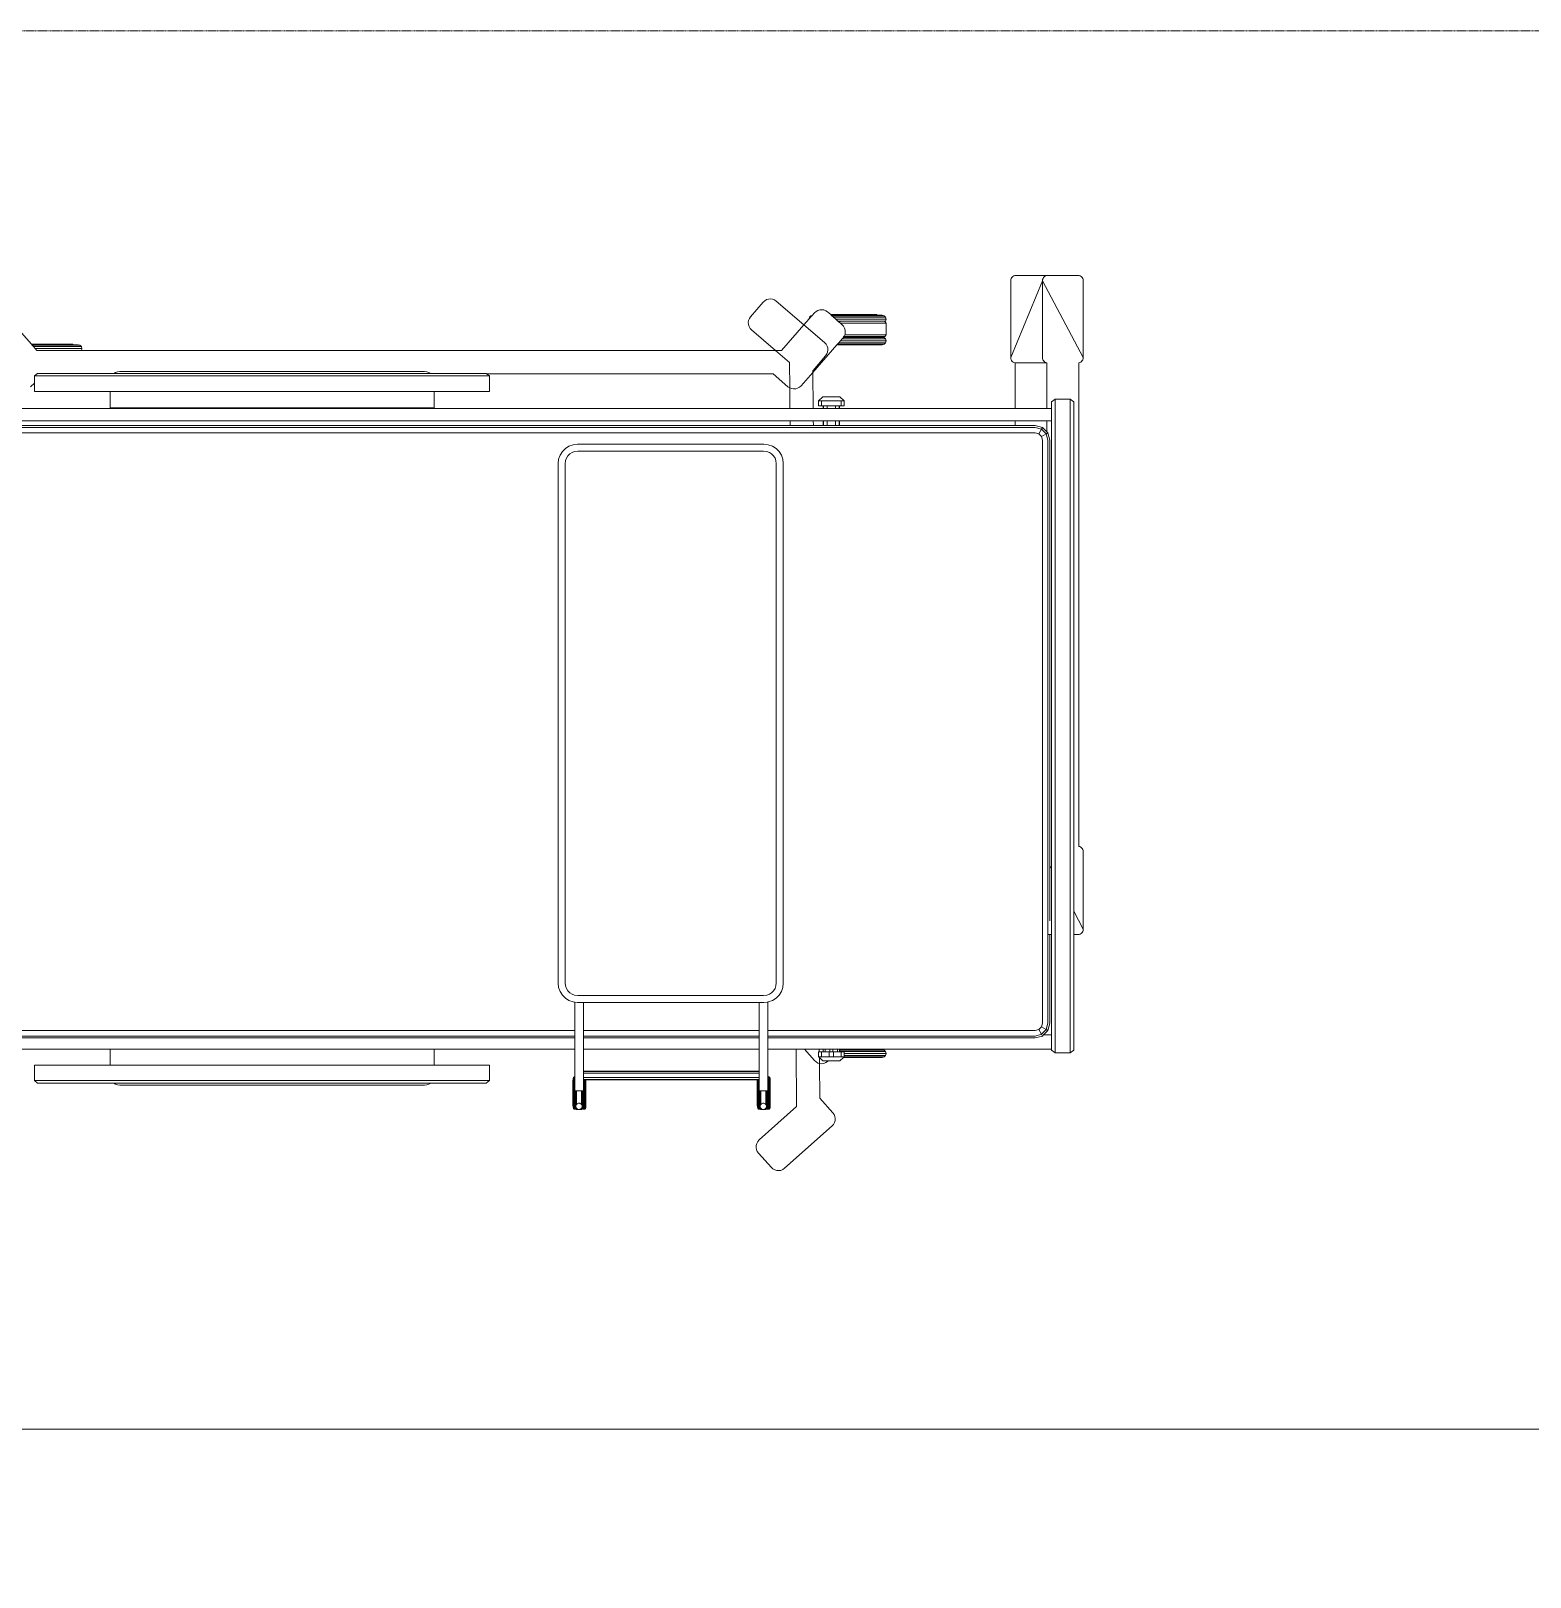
# Model space of a CAD drawing. Header units: millimetres. Extents: x -280308 to 6402717, y -14 to 2073074.
# Drawn here: x 13993 to 16458, y 481305 to 483848 of the extents above; entities that cross this region are included whole.
import ezdxf

# ---------------------------------------------------------------- set-up
doc = ezdxf.new("R2010")
doc.units = ezdxf.units.MM
doc.linetypes.add('DASHED2', pattern=[0.375, 0.25, -0.125])
doc.layers.get('0').update_dxf_attribs({"lineweight": 0})
doc.layers.add('A-FURN-EQPM', color=177, linetype='Continuous', lineweight=0)

# ---------------------------------------------------------------- blocks, each defined once
blk = doc.blocks.new('A$C286adef0')
at = {"color": 0, "linetype": 'DASHED2', "lineweight": -2, "ltscale": 6}
for points in [[(59397.8, -18897), (63397.8, -18897), (63397.8, -16597), (59397.8, -16597)], [(59397.8, -21197), (63397.8, -21197), (63397.8, -18897), (59397.8, -18897)]]:
    blk.add_lwpolyline(points, close=True, dxfattribs=at)
blk = doc.blocks.new('A$C872eac23')
at = {"color": 0, "linetype": 'ByBlock', "lineweight": -2}
for p, q in [((-0.4909, -2.1111), (-0.4909, -0.0817)), ((-0.4821, -2.1111), (-0.4821, -0.0817)), ((0.5013, -0.0817), (0.5013, -1.3546)), ((0.5101, -0.0817), (0.5101, -1.3546)), ((0.5133, -0.0817), (0.5133, -1.3546)), ((-0.6281, -0.4607), (-0.6796, -0.4157)), ((-0.5224, -0.4326), (-0.5224, -1.7081)), ((-0.5019, -0.4326), (-0.5019, -1.7083)), ((-0.4941, -0.4326), (-0.4941, -1.7084)), ((0.5317, -0.4326), (0.5317, -0.5902)), ((-0.6272, -0.4615), (-0.6281, -0.4607)), ((-0.6281, -0.4607), (-0.6281, -0.5289)), ((-0.6264, -0.4622), (-0.6272, -0.4615)), ((-0.6272, -0.5292), (-0.6272, -0.4615)), ((-0.624, -0.4643), (-0.6264, -0.4622)), ((-0.6264, -0.4622), (-0.6264, -0.5406)), ((-0.6208, -0.4671), (-0.624, -0.4643)), ((-0.624, -0.4643), (-0.624, -0.543)), ((-0.6176, -0.4699), (-0.6208, -0.4671)), ((-0.6208, -0.4671), (-0.6208, -0.5438)), ((-0.6176, -0.4699), (-0.6176, -0.543)), ((-0.5757, -0.4657), (-0.5798, -0.471)), ((-0.5798, -0.5962), (-0.5798, -0.471)), ((-0.5637, -0.4657), (-0.5757, -0.4657)), ((-0.5757, -1.2141), (-0.5757, -0.4657)), ((-0.5581, -0.4593), (-0.5637, -0.4657)), ((-0.5502, -0.4657), (-0.5637, -0.4657)), ((-0.5502, -0.5902), (-0.5502, -0.4657)), ((0.5834, -0.4657), (0.5579, -0.4657)), ((0.5579, -0.5902), (0.5579, -0.4657)), ((0.5875, -0.471), (0.5834, -0.4657)), ((0.5834, -1.2141), (0.5834, -0.4657)), ((0.5875, -0.471), (0.5875, -0.5962)), ((-0.6281, -0.5289), (-0.6272, -0.5292)), ((-0.6272, -0.5374), (-0.6272, -0.5292)), ((-0.6272, -0.5374), (-0.6264, -0.5406)), ((-0.6264, -0.5406), (-0.624, -0.543)), ((-0.624, -0.543), (-0.6208, -0.5438)), ((-0.6208, -0.5438), (-0.6176, -0.543)), ((-0.6176, -0.543), (-0.6176, -1.6843)), ((-0.5828, -0.6024), (-0.5832, -0.6061)), ((-0.5832, -0.6061), (-0.5832, -1.1074)), ((-0.5816, -0.5991), (-0.5828, -0.6024)), ((-0.5798, -0.5962), (-0.5816, -0.5991)), ((-0.5798, -1.1173), (-0.5798, -0.5962)), ((-0.5231, -0.5902), (-0.5502, -0.5902)), ((-0.5502, -1.1233), (-0.5502, -0.5902)), ((-0.5231, -1.1233), (-0.5231, -0.5902)), ((0.5317, -0.5902), (0.5579, -0.5902)), ((0.5317, -1.1233), (0.5317, -0.5902)), ((0.5579, -0.5902), (0.5579, -1.1233)), ((0.5875, -0.5962), (0.5893, -0.5991)), ((0.5875, -0.5962), (0.5875, -1.1173)), ((0.5893, -0.5991), (0.5905, -0.6024)), ((0.5905, -0.6024), (0.5909, -0.6061)), ((0.5909, -0.6061), (0.5909, -1.1074)), ((-0.5832, -1.1074), (-0.5828, -1.1111)), ((-0.5828, -1.1111), (-0.5816, -1.1144)), ((-0.5816, -1.1144), (-0.5798, -1.1173)), ((-0.5798, -1.1173), (-0.5798, -1.2088)), ((0.5893, -1.1144), (0.5875, -1.1173)), ((0.5875, -1.1173), (0.5875, -1.2088)), ((0.5905, -1.1111), (0.5893, -1.1144)), ((0.5909, -1.1074), (0.5905, -1.1111)), ((-0.5502, -1.1233), (-0.5231, -1.1233)), ((-0.5502, -1.2141), (-0.5502, -1.1233)), ((0.5579, -1.1233), (0.5317, -1.1233)), ((0.5317, -1.3546), (0.5317, -1.1233)), ((0.5579, -1.2141), (0.5579, -1.1233)), ((-0.5795, -1.2092), (-0.5798, -1.2088)), ((-0.5795, -1.2092), (-0.5795, -1.6803)), ((-0.5757, -1.2141), (-0.5795, -1.2092)), ((-0.5757, -1.2141), (-0.5502, -1.2141)), ((0.5579, -1.2141), (0.5834, -1.2141)), ((0.5875, -1.2088), (0.5834, -1.2141)), ((-0.4627, -1.3514), (-0.4603, -1.3447)), ((-0.4603, -1.3447), (-0.4566, -1.3388)), ((-0.4566, -1.3388), (-0.4516, -1.3338)), ((-0.4516, -1.3338), (-0.4457, -1.3301)), ((-0.4475, -1.346), (-0.4499, -1.3498)), ((-0.4444, -1.3429), (-0.4475, -1.346)), ((-0.4457, -1.3301), (-0.439, -1.3277)), ((-0.4406, -1.3405), (-0.4444, -1.3429)), ((-0.4364, -1.3389), (-0.4406, -1.3405)), ((-0.439, -1.3277), (-0.4317, -1.3268)), ((-0.431, -1.3383), (-0.4364, -1.3389)), ((-0.4317, -1.3268), (0.4231, -1.3268)), ((0.4225, -1.3383), (-0.431, -1.3383)), ((0.4278, -1.3389), (0.4225, -1.3383)), ((0.4231, -1.3268), (0.4304, -1.3277)), ((0.432, -1.3405), (0.4278, -1.3389)), ((0.4304, -1.3277), (0.4371, -1.3301)), ((0.4358, -1.3429), (0.432, -1.3405)), ((0.4389, -1.346), (0.4358, -1.3429)), ((0.4371, -1.3301), (0.443, -1.3338)), ((0.4413, -1.3498), (0.4389, -1.346)), ((0.443, -1.3338), (0.448, -1.3388)), ((0.448, -1.3388), (0.4517, -1.3447)), ((0.4517, -1.3447), (0.4541, -1.3514)), ((-0.4636, -1.3587), (-0.4627, -1.3514)), ((-0.4636, -1.6652), (-0.4636, -1.3587)), ((-0.4514, -1.354), (-0.4521, -1.3593)), ((-0.4521, -1.3593), (-0.4521, -1.6646)), ((-0.4499, -1.3498), (-0.4514, -1.354)), ((0.4429, -1.354), (0.4413, -1.3498)), ((0.4435, -1.3593), (0.4429, -1.354)), ((0.4435, -1.6646), (0.4435, -1.3593)), ((0.4545, -1.3546), (0.4541, -1.3514)), ((0.4545, -1.3546), (0.455, -1.3587)), ((0.5013, -1.3546), (0.4545, -1.3546)), ((0.455, -1.3587), (0.455, -1.3687)), ((0.455, -1.6575), (0.455, -1.3687)), ((0.455, -1.3687), (0.5013, -1.3687)), ((0.5101, -1.3546), (0.5013, -1.3546)), ((0.5013, -1.6575), (0.5013, -1.3687)), ((0.5013, -1.3687), (0.5101, -1.3687)), ((0.5133, -1.3546), (0.5101, -1.3546)), ((0.5101, -1.6575), (0.5101, -1.3687)), ((0.5101, -1.3687), (0.5133, -1.3687)), ((0.5317, -1.3546), (0.5133, -1.3546)), ((0.5133, -1.6575), (0.5133, -1.3687)), ((0.5133, -1.3687), (0.5317, -1.3687)), ((0.5767, -1.3546), (0.5317, -1.3546)), ((0.5317, -1.6575), (0.5317, -1.3687)), ((0.5317, -1.3687), (0.5679, -1.3687)), ((0.5679, -1.3687), (0.5679, -1.6573)), ((0.5679, -1.3687), (0.5683, -1.3687)), ((0.5683, -1.3687), (0.5683, -1.6573)), ((0.5714, -1.3687), (0.5683, -1.3687)), ((0.5714, -1.3687), (0.5714, -1.6573)), ((0.5714, -1.3687), (0.5786, -1.3687)), ((0.577, -1.353), (0.5766, -1.3544)), ((0.5766, -1.3544), (0.5767, -1.3546)), ((0.5821, -1.3544), (0.5766, -1.3544)), ((0.582, -1.3546), (0.5767, -1.3546)), ((0.578, -1.352), (0.577, -1.353)), ((0.577, -1.353), (0.6302, -1.353)), ((0.5781, -1.352), (0.578, -1.352)), ((0.5793, -1.3517), (0.5781, -1.352)), ((0.5781, -1.352), (0.629, -1.352)), ((0.5786, -1.3687), (0.5786, -1.6573)), ((0.5786, -1.3687), (0.5818, -1.3687)), ((0.5828, -1.3517), (0.5793, -1.3517)), ((0.5818, -1.3687), (0.5818, -1.6573)), ((0.5818, -1.3687), (0.5822, -1.3687)), ((0.582, -1.3546), (0.5821, -1.3544)), ((0.5822, -1.3546), (0.582, -1.3546)), ((0.5821, -1.3544), (0.5822, -1.3544)), ((0.5822, -1.3544), (0.6306, -1.3543)), ((0.5822, -1.3544), (0.5822, -1.3546)), ((0.5822, -1.3546), (0.6005, -1.3546)), ((0.5822, -1.3697), (0.5822, -1.3687)), ((0.5822, -1.3687), (0.6005, -1.3687)), ((0.5822, -1.3697), (0.6306, -1.3696)), ((0.5822, -1.3711), (0.5822, -1.3697)), ((0.5822, -1.3711), (0.6302, -1.371)), ((0.5822, -1.3721), (0.5822, -1.3711)), ((0.5822, -1.3721), (0.6291, -1.372)), ((0.5822, -1.3724), (0.5822, -1.3721)), ((0.5822, -1.6547), (0.5822, -1.3724)), ((0.5822, -1.3724), (0.583, -1.3724)), ((0.583, -1.3513), (0.5828, -1.3517)), ((0.5828, -1.3517), (0.6247, -1.3516)), ((0.6245, -1.3512), (0.583, -1.3513)), ((0.583, -1.3724), (0.583, -1.3725)), ((0.6246, -1.3724), (0.583, -1.3724)), ((0.583, -1.3725), (0.6245, -1.3725)), ((0.6005, -1.3546), (0.6005, -1.3557)), ((0.6005, -1.3557), (0.6005, -1.356)), ((0.6005, -1.3557), (0.6302, -1.3557)), ((0.6005, -1.356), (0.6005, -1.3572)), ((0.6005, -1.3572), (0.6005, -1.3654)), ((0.6189, -1.3572), (0.6005, -1.3572)), ((0.6005, -1.3654), (0.6005, -1.3667)), ((0.6189, -1.3654), (0.6005, -1.3654)), ((0.6005, -1.3667), (0.6005, -1.3669)), ((0.6005, -1.3667), (0.6253, -1.3667)), ((0.6005, -1.3669), (0.6005, -1.3673)), ((0.6005, -1.3669), (0.6253, -1.3669)), ((0.6005, -1.3673), (0.629, -1.3672)), ((0.6005, -1.3673), (0.6005, -1.3683)), ((0.6005, -1.3683), (0.6302, -1.3682)), ((0.6005, -1.3683), (0.6005, -1.3687)), ((0.6085, -1.3559), (0.6099, -1.3559)), ((0.6129, -1.3559), (0.6149, -1.3559)), ((0.617, -1.3559), (0.6191, -1.3559)), ((0.6189, -1.3572), (0.6227, -1.3571)), ((0.6228, -1.3655), (0.6189, -1.3654)), ((0.6271, -1.3559), (0.6205, -1.3559)), ((0.6205, -1.3613), (0.6206, -1.3603)), ((0.6206, -1.3623), (0.6205, -1.3613)), ((0.6206, -1.3603), (0.6209, -1.3593)), ((0.6209, -1.3633), (0.6206, -1.3623)), ((0.6209, -1.3593), (0.6214, -1.3584)), ((0.6214, -1.3642), (0.6209, -1.3633)), ((0.6214, -1.3584), (0.622, -1.3576)), ((0.6221, -1.3649), (0.6214, -1.3642)), ((0.622, -1.3576), (0.6227, -1.3571)), ((0.6228, -1.3655), (0.6221, -1.3649)), ((0.6227, -1.3571), (0.6228, -1.357)), ((0.6228, -1.357), (0.6237, -1.3565)), ((0.6228, -1.3656), (0.6228, -1.3655)), ((0.6237, -1.3661), (0.6228, -1.3656)), ((0.6237, -1.3565), (0.6247, -1.3562)), ((0.6247, -1.3663), (0.6237, -1.3661)), ((0.6247, -1.3516), (0.6245, -1.3512)), ((0.6246, -1.3724), (0.6245, -1.3725)), ((0.6246, -1.3724), (0.6277, -1.3724)), ((0.6247, -1.3516), (0.6277, -1.3516)), ((0.6247, -1.3562), (0.6257, -1.3561)), ((0.6257, -1.3664), (0.6247, -1.3663)), ((0.6253, -1.3667), (0.6253, -1.3669)), ((0.6253, -1.3667), (0.6301, -1.3667)), ((0.6253, -1.3669), (0.6278, -1.3669)), ((0.6257, -1.3561), (0.6267, -1.3562)), ((0.6257, -1.3561), (0.6257, -1.3561)), ((0.6257, -1.3664), (0.6267, -1.3663)), ((0.6267, -1.3562), (0.6277, -1.3565)), ((0.6277, -1.3661), (0.6267, -1.3663)), ((0.6287, -1.3559), (0.6275, -1.3559)), ((0.6277, -1.3516), (0.6278, -1.3516)), ((0.6277, -1.3516), (0.6277, -1.3516)), ((0.6277, -1.3565), (0.6286, -1.357)), ((0.6286, -1.3656), (0.6277, -1.3661)), ((0.6278, -1.3723), (0.6277, -1.3724)), ((0.6278, -1.3516), (0.629, -1.352)), ((0.6278, -1.3669), (0.629, -1.3672)), ((0.6279, -1.3724), (0.6278, -1.3723)), ((0.6291, -1.372), (0.6279, -1.3724)), ((0.6288, -1.3572), (0.6286, -1.357)), ((0.6286, -1.3656), (0.6289, -1.3654)), ((0.6288, -1.3654), (0.6286, -1.3656)), ((0.6288, -1.3572), (0.6289, -1.3572)), ((0.6288, -1.3572), (0.6293, -1.3576)), ((0.6294, -1.3649), (0.6288, -1.3654)), ((0.6288, -1.3654), (0.6289, -1.3654)), ((0.6289, -1.3572), (0.6293, -1.3576)), ((0.6289, -1.3572), (0.631, -1.3572)), ((0.6289, -1.3654), (0.6304, -1.3654)), ((0.629, -1.352), (0.6292, -1.352)), ((0.629, -1.3672), (0.6292, -1.3672)), ((0.6291, -1.3559), (0.6297, -1.3559)), ((0.6291, -1.372), (0.6292, -1.372)), ((0.6292, -1.352), (0.6302, -1.353)), ((0.6292, -1.3672), (0.6302, -1.3682)), ((0.6302, -1.371), (0.6292, -1.372)), ((0.6293, -1.3576), (0.63, -1.3584)), ((0.63, -1.3641), (0.6294, -1.3649)), ((0.63, -1.3559), (0.6298, -1.3559)), ((0.6302, -1.3557), (0.63, -1.3559)), ((0.6301, -1.3559), (0.63, -1.3559)), ((0.6305, -1.3593), (0.63, -1.3584)), ((0.6305, -1.3633), (0.63, -1.3641)), ((0.631, -1.3572), (0.6301, -1.3559)), ((0.631, -1.3654), (0.6301, -1.3667)), ((0.6302, -1.353), (0.6306, -1.3543)), ((0.6306, -1.3543), (0.6302, -1.3557)), ((0.6302, -1.3682), (0.6306, -1.3696)), ((0.6306, -1.3696), (0.6302, -1.371)), ((0.631, -1.3654), (0.6304, -1.3654)), ((0.6308, -1.3603), (0.6305, -1.3593)), ((0.6308, -1.3623), (0.6305, -1.3633)), ((0.6309, -1.3613), (0.6308, -1.3603)), ((0.6308, -1.3623), (0.6309, -1.3613)), ((0.631, -1.3572), (0.631, -1.3654)), ((-0.6972, -1.664), (-0.673, -1.6432)), ((-0.673, -1.6432), (-0.6701, -1.6413)), ((-0.6701, -1.6413), (-0.6669, -1.64)), ((-0.6669, -1.64), (-0.6636, -1.6396)), ((-0.6636, -1.6396), (-0.6602, -1.6398)), ((-0.6602, -1.6398), (-0.657, -1.6408)), ((-0.657, -1.6408), (-0.654, -1.6425)), ((-0.654, -1.6425), (-0.6514, -1.6449)), ((-0.6514, -1.6449), (-0.6176, -1.6843)), ((0.6867, -1.6536), (0.69, -1.6527)), ((0.69, -1.6527), (0.6933, -1.6525)), ((0.6933, -1.6525), (0.6967, -1.653)), ((0.6967, -1.653), (0.6999, -1.6543)), ((-0.7025, -1.6761), (-0.7023, -1.6728)), ((-0.702, -1.6794), (-0.7025, -1.6761)), ((-0.7023, -1.6728), (-0.7013, -1.6695)), ((-0.7013, -1.6695), (-0.6996, -1.6665)), ((-0.6996, -1.6665), (-0.6972, -1.664)), ((-0.4627, -1.6725), (-0.4636, -1.6652)), ((-0.4603, -1.6793), (-0.4627, -1.6725)), ((-0.4521, -1.6646), (-0.4514, -1.6699)), ((-0.4514, -1.6699), (-0.4499, -1.6742)), ((-0.4499, -1.6742), (-0.4475, -1.6779)), ((-0.4475, -1.6779), (-0.4444, -1.6811)), ((0.4358, -1.6811), (0.4389, -1.6779)), ((0.4389, -1.6779), (0.4413, -1.6742)), ((0.4413, -1.6742), (0.4429, -1.6699)), ((0.4429, -1.6699), (0.4435, -1.6646)), ((0.4541, -1.6725), (0.4517, -1.6793)), ((0.4541, -1.6725), (0.4542, -1.6716)), ((0.455, -1.6652), (0.4542, -1.6716)), ((0.4542, -1.6716), (0.5013, -1.6716)), ((0.455, -1.6575), (0.455, -1.6652)), ((0.5013, -1.6575), (0.455, -1.6575)), ((0.5101, -1.6575), (0.5013, -1.6575)), ((0.5013, -2.1111), (0.5013, -1.6716)), ((0.5013, -1.6716), (0.5101, -1.6716)), ((0.5133, -1.6575), (0.5101, -1.6575)), ((0.5101, -2.1111), (0.5101, -1.6716)), ((0.5101, -1.6716), (0.5133, -1.6716)), ((0.5317, -1.6575), (0.5133, -1.6575)), ((0.5133, -2.1111), (0.5133, -1.6716)), ((0.5133, -1.6716), (0.5317, -1.6716)), ((0.5766, -1.6575), (0.5317, -1.6575)), ((0.5317, -1.7181), (0.5317, -1.6716)), ((0.5769, -1.6716), (0.5317, -1.6716)), ((0.5679, -1.6573), (0.5683, -1.6573)), ((0.5714, -1.6573), (0.5683, -1.6573)), ((0.5714, -1.6573), (0.5766, -1.6573)), ((0.5766, -1.6573), (0.5766, -1.6574)), ((0.5766, -1.6573), (0.5786, -1.6573)), ((0.5766, -1.6574), (0.5766, -1.6575)), ((0.5766, -1.6574), (0.5821, -1.6574)), ((0.5821, -1.6575), (0.5766, -1.6575)), ((0.5769, -1.6716), (0.5766, -1.6727)), ((0.5766, -1.6727), (0.6306, -1.6726)), ((0.5766, -1.6727), (0.577, -1.6741)), ((0.5769, -1.6716), (0.6005, -1.6716)), ((0.577, -1.6741), (0.6302, -1.674)), ((0.577, -1.6741), (0.578, -1.6751)), ((0.5782, -1.6751), (0.578, -1.6751)), ((0.5782, -1.6751), (0.6291, -1.675)), ((0.5782, -1.6751), (0.5794, -1.6754)), ((0.5818, -1.6573), (0.5786, -1.6573)), ((0.5794, -1.6754), (0.583, -1.6754)), ((0.5818, -1.6573), (0.5822, -1.6573)), ((0.5821, -1.6575), (0.5821, -1.6574)), ((0.5821, -1.6574), (0.5822, -1.6574)), ((0.5822, -1.6575), (0.5821, -1.6575)), ((0.5822, -1.655), (0.5822, -1.6547)), ((0.5822, -1.6547), (0.5828, -1.6547)), ((0.5822, -1.656), (0.5822, -1.655)), ((0.5822, -1.655), (0.629, -1.655)), ((0.5822, -1.6573), (0.5822, -1.656)), ((0.5822, -1.656), (0.6302, -1.656)), ((0.5822, -1.6574), (0.6306, -1.6573)), ((0.5822, -1.6574), (0.5822, -1.6575)), ((0.5822, -1.6575), (0.6005, -1.6575)), ((0.583, -1.6543), (0.5828, -1.6547)), ((0.5828, -1.6547), (0.6247, -1.6546)), ((0.6245, -1.6542), (0.583, -1.6543)), ((0.583, -1.6754), (0.583, -1.6756)), ((0.583, -1.6754), (0.6246, -1.6754)), ((0.583, -1.6756), (0.6245, -1.6755)), ((0.6005, -1.6575), (0.6005, -1.6587)), ((0.6005, -1.6587), (0.6005, -1.659)), ((0.6005, -1.6587), (0.6302, -1.6587)), ((0.6005, -1.659), (0.6005, -1.6602)), ((0.6005, -1.6602), (0.6005, -1.6685)), ((0.6189, -1.6602), (0.6005, -1.6602)), ((0.6189, -1.6684), (0.6005, -1.6685)), ((0.6005, -1.6685), (0.6005, -1.6697)), ((0.6005, -1.6697), (0.6005, -1.6699)), ((0.6005, -1.6697), (0.6253, -1.6697)), ((0.6005, -1.6699), (0.6005, -1.6703)), ((0.6005, -1.6699), (0.6253, -1.6699)), ((0.6005, -1.6703), (0.6005, -1.6713)), ((0.6005, -1.6703), (0.629, -1.6703)), ((0.6005, -1.6713), (0.6005, -1.6716)), ((0.6005, -1.6713), (0.6302, -1.6713)), ((0.6085, -1.659), (0.6099, -1.659)), ((0.6129, -1.659), (0.6149, -1.659)), ((0.617, -1.6589), (0.6191, -1.6589)), ((0.6189, -1.6602), (0.6227, -1.6601)), ((0.6228, -1.6685), (0.6189, -1.6684)), ((0.6271, -1.6589), (0.6205, -1.6589)), ((0.6205, -1.6643), (0.6206, -1.6633)), ((0.6206, -1.6653), (0.6205, -1.6643)), ((0.6206, -1.6633), (0.6209, -1.6623)), ((0.6209, -1.6663), (0.6206, -1.6653)), ((0.6209, -1.6623), (0.6214, -1.6614)), ((0.6214, -1.6672), (0.6209, -1.6663)), ((0.6214, -1.6614), (0.622, -1.6606)), ((0.6221, -1.668), (0.6214, -1.6672)), ((0.622, -1.6606), (0.6227, -1.6601)), ((0.6228, -1.6685), (0.6221, -1.668)), ((0.6227, -1.6601), (0.6228, -1.66)), ((0.6228, -1.66), (0.6237, -1.6595)), ((0.6228, -1.6686), (0.6228, -1.6685)), ((0.6237, -1.6691), (0.6228, -1.6686)), ((0.6237, -1.6595), (0.6247, -1.6592)), ((0.6247, -1.6694), (0.6237, -1.6691)), ((0.6247, -1.6546), (0.6245, -1.6542)), ((0.6246, -1.6754), (0.6245, -1.6755)), ((0.6246, -1.6754), (0.6279, -1.6754)), ((0.6247, -1.6546), (0.6277, -1.6546)), ((0.6247, -1.6592), (0.6257, -1.6591)), ((0.6257, -1.6695), (0.6247, -1.6694)), ((0.6253, -1.6697), (0.6253, -1.6699)), ((0.6253, -1.6697), (0.6301, -1.6697)), ((0.6253, -1.6699), (0.6277, -1.6699)), ((0.6257, -1.6591), (0.6267, -1.6592)), ((0.6257, -1.6591), (0.6257, -1.6591)), ((0.6257, -1.6695), (0.6267, -1.6694)), ((0.6263, -1.719), (0.6811, -1.6576)), ((0.6267, -1.6592), (0.6277, -1.6595)), ((0.6277, -1.6691), (0.6267, -1.6694)), ((0.6287, -1.6589), (0.6275, -1.6589)), ((0.6277, -1.6546), (0.6278, -1.6546)), ((0.6277, -1.6546), (0.6277, -1.6546)), ((0.6277, -1.6595), (0.6286, -1.66)), ((0.6286, -1.6686), (0.6277, -1.6691)), ((0.6278, -1.6699), (0.6277, -1.6699)), ((0.6278, -1.6546), (0.629, -1.655)), ((0.6278, -1.6699), (0.6278, -1.6699)), ((0.6278, -1.6699), (0.629, -1.6703)), ((0.6291, -1.675), (0.6279, -1.6754)), ((0.6288, -1.6602), (0.6286, -1.66)), ((0.6286, -1.6686), (0.6289, -1.6684)), ((0.6288, -1.6684), (0.6286, -1.6686)), ((0.6288, -1.6602), (0.6289, -1.6602)), ((0.6288, -1.6602), (0.6293, -1.6606)), ((0.6294, -1.6679), (0.6288, -1.6684)), ((0.6288, -1.6684), (0.6289, -1.6684)), ((0.6289, -1.6602), (0.6293, -1.6606)), ((0.6289, -1.6602), (0.631, -1.6602)), ((0.6289, -1.6684), (0.6304, -1.6684)), ((0.6292, -1.655), (0.629, -1.655)), ((0.629, -1.6703), (0.6292, -1.6703)), ((0.6291, -1.6589), (0.6297, -1.6589)), ((0.6292, -1.675), (0.6291, -1.675)), ((0.6292, -1.655), (0.6302, -1.656)), ((0.6292, -1.6703), (0.6302, -1.6713)), ((0.6302, -1.674), (0.6292, -1.675)), ((0.6293, -1.6606), (0.63, -1.6614)), ((0.63, -1.6672), (0.6294, -1.6679)), ((0.63, -1.6589), (0.6298, -1.6589)), ((0.6302, -1.6587), (0.63, -1.6589)), ((0.6301, -1.6589), (0.63, -1.6589)), ((0.6305, -1.6623), (0.63, -1.6614)), ((0.6305, -1.6663), (0.63, -1.6672)), ((0.631, -1.6602), (0.6301, -1.6589)), ((0.631, -1.6684), (0.6301, -1.6697)), ((0.6302, -1.656), (0.6306, -1.6573)), ((0.6306, -1.6573), (0.6302, -1.6587)), ((0.6302, -1.6713), (0.6306, -1.6726)), ((0.6306, -1.6726), (0.6302, -1.674)), ((0.631, -1.6684), (0.6304, -1.6684)), ((0.6308, -1.6633), (0.6305, -1.6623)), ((0.6308, -1.6653), (0.6305, -1.6663)), ((0.6309, -1.6643), (0.6308, -1.6633)), ((0.6308, -1.6653), (0.6309, -1.6643)), ((0.631, -1.6602), (0.631, -1.6684)), ((0.6811, -1.6576), (0.6837, -1.6552)), ((0.6837, -1.6552), (0.6867, -1.6536)), ((0.6999, -1.6543), (0.7028, -1.6563)), ((0.7028, -1.6563), (0.7265, -1.6775)), ((0.7265, -1.6775), (0.7288, -1.6801)), ((-0.7008, -1.6827), (-0.702, -1.6794)), ((-0.6988, -1.6856), (-0.7008, -1.6827)), ((-0.6598, -1.731), (-0.6988, -1.6856)), ((-0.6598, -1.731), (-0.6176, -1.6941)), ((-0.6176, -1.6843), (-0.5978, -1.7074)), ((-0.6176, -1.6941), (-0.6176, -1.6843)), ((-0.5795, -1.6803), (-0.5794, -1.6804)), ((-0.5794, -1.6804), (-0.5793, -1.6805)), ((-0.5794, -1.6804), (-0.5794, -1.6804)), ((-0.5793, -1.6805), (-0.5792, -1.6806)), ((-0.5792, -1.6806), (-0.5791, -1.6807)), ((-0.5792, -1.6806), (-0.5792, -1.6806)), ((-0.5791, -1.6807), (-0.5581, -1.7047)), ((-0.5791, -1.6807), (-0.5791, -1.6807)), ((-0.4566, -1.6852), (-0.4603, -1.6793)), ((-0.4516, -1.6901), (-0.4566, -1.6852)), ((-0.4457, -1.6939), (-0.4516, -1.6901)), ((-0.439, -1.6963), (-0.4457, -1.6939)), ((-0.4444, -1.6811), (-0.4406, -1.6835)), ((-0.4406, -1.6835), (-0.4364, -1.685)), ((-0.4317, -1.6971), (-0.439, -1.6963)), ((-0.4364, -1.685), (-0.431, -1.6856)), ((0.4231, -1.6971), (-0.4317, -1.6971)), ((-0.431, -1.6856), (0.4225, -1.6856)), ((0.4225, -1.6856), (0.4278, -1.685)), ((0.4304, -1.6963), (0.4231, -1.6971)), ((0.4278, -1.685), (0.432, -1.6835)), ((0.4371, -1.6939), (0.4304, -1.6963)), ((0.432, -1.6835), (0.4358, -1.6811)), ((0.443, -1.6901), (0.4371, -1.6939)), ((0.448, -1.6852), (0.443, -1.6901)), ((0.4517, -1.6793), (0.448, -1.6852)), ((0.7277, -1.6992), (0.658, -1.7773)), ((0.7298, -1.6963), (0.7277, -1.6992)), ((0.7288, -1.6801), (0.7305, -1.6831)), ((0.7311, -1.6931), (0.7298, -1.6963)), ((0.7305, -1.6831), (0.7314, -1.6864)), ((0.7316, -1.6898), (0.7311, -1.6931)), ((0.7314, -1.6864), (0.7316, -1.6898)), ((-0.5978, -1.7074), (-0.556, -1.7078)), ((-0.5596, -1.7263), (-0.5817, -1.7456)), ((-0.5572, -1.7237), (-0.5596, -1.7263)), ((-0.5581, -1.7047), (-0.5561, -1.7076)), ((-0.5555, -1.7207), (-0.5572, -1.7237)), ((-0.5561, -1.7076), (-0.556, -1.7078)), ((-0.5224, -1.7081), (-0.556, -1.7078)), ((-0.556, -1.7078), (-0.5549, -1.7108)), ((-0.5546, -1.7175), (-0.5555, -1.7207)), ((-0.5549, -1.7108), (-0.5544, -1.7141)), ((-0.5544, -1.7141), (-0.5546, -1.7175)), ((-0.5224, -1.7081), (-0.5224, -1.7462)), ((-0.5019, -1.7083), (-0.4941, -1.7084)), ((-0.5019, -1.7083), (-0.5019, -1.7464)), ((-0.4941, -1.7084), (-0.4941, -1.7465)), ((0.5317, -1.7181), (0.6263, -1.719)), ((0.5317, -1.7319), (0.5317, -1.7181)), ((-0.6846, -1.7571), (-0.6836, -1.7539)), ((-0.6836, -1.7539), (-0.6819, -1.7509)), ((-0.6819, -1.7509), (-0.6796, -1.7483)), ((-0.6796, -1.7483), (-0.6754, -1.7447)), ((-0.6754, -1.7447), (-0.6749, -1.7426)), ((-0.6754, -1.7447), (-0.6749, -1.7442)), ((-0.6749, -1.7426), (-0.6726, -1.7403)), ((-0.6749, -1.7442), (-0.6726, -1.7421)), ((-0.6749, -1.7426), (-0.6749, -1.7442)), ((-0.6726, -1.7403), (-0.6695, -1.7395)), ((-0.6726, -1.7421), (-0.6695, -1.7395)), ((-0.6726, -1.7403), (-0.6726, -1.7421)), ((-0.6695, -1.7395), (-0.6598, -1.731)), ((-0.6306, -1.7651), (-0.6598, -1.731)), ((-0.5817, -1.7456), (-0.6268, -1.7851)), ((-0.5848, -1.746), (-0.609, -1.7667)), ((-0.5847, -1.7459), (-0.5848, -1.746)), ((-0.5848, -1.746), (-0.5848, -1.746)), ((-0.5846, -1.7458), (-0.5847, -1.7459)), ((-0.5847, -1.7459), (-0.5847, -1.7459)), ((-0.5845, -1.7457), (-0.5846, -1.7458)), ((-0.5844, -1.7456), (-0.5845, -1.7457)), ((-0.5845, -1.7457), (-0.5845, -1.7457)), ((-0.5817, -1.7456), (-0.5844, -1.7456)), ((-0.5817, -1.7456), (-0.5224, -1.7462)), ((-0.5224, -1.7462), (-0.5224, -1.7626)), ((-0.5019, -1.7464), (-0.4941, -1.7465)), ((-0.5019, -1.7464), (-0.5019, -1.7626)), ((-0.4941, -1.7465), (-0.4941, -1.7626)), ((0.5317, -1.7319), (0.5504, -1.7483)), ((0.5317, -1.7563), (0.5317, -1.7319)), ((0.5504, -1.7483), (0.5528, -1.7509)), ((0.5528, -1.7509), (0.5545, -1.7539)), ((0.5545, -1.7539), (0.5552, -1.7565)), ((-0.6848, -1.7605), (-0.6846, -1.7571)), ((-0.6843, -1.7638), (-0.6848, -1.7605)), ((-0.683, -1.767), (-0.6843, -1.7638)), ((-0.681, -1.7699), (-0.683, -1.767)), ((-0.6766, -1.775), (-0.681, -1.7699)), ((-0.6758, -1.7759), (-0.6766, -1.775)), ((-0.6766, -1.775), (-0.6766, -1.851)), ((-0.6749, -1.7769), (-0.6758, -1.7759)), ((-0.6758, -1.8514), (-0.6758, -1.7759)), ((-0.6726, -1.7796), (-0.6749, -1.7769)), ((-0.6749, -1.8627), (-0.6749, -1.7769)), ((-0.6693, -1.7833), (-0.6726, -1.7796)), ((-0.6726, -1.8651), (-0.6726, -1.7796)), ((-0.628, -1.7675), (-0.6306, -1.7651)), ((-0.625, -1.7692), (-0.628, -1.7675)), ((-0.6218, -1.7702), (-0.625, -1.7692)), ((-0.6185, -1.7704), (-0.6218, -1.7702)), ((-0.6151, -1.77), (-0.6185, -1.7704)), ((-0.6119, -1.7687), (-0.6151, -1.77)), ((-0.609, -1.7667), (-0.6119, -1.7687)), ((-0.5348, -1.7551), (-0.5416, -1.762)), ((-0.5416, -1.762), (-0.5416, -1.7903)), ((-0.5267, -1.7551), (-0.5348, -1.7551)), ((-0.5348, -1.7551), (-0.5348, -1.76)), ((-0.5267, -1.76), (-0.5348, -1.76)), ((-0.5348, -1.76), (-0.5348, -1.7922)), ((-0.5267, -1.7551), (-0.5267, -1.76)), ((-0.5267, -1.7626), (-0.5267, -1.76)), ((-0.5224, -1.7626), (-0.5267, -1.7626)), ((-0.5267, -1.7626), (-0.5267, -1.7634)), ((-0.5267, -1.7634), (-0.5224, -1.7634)), ((-0.5267, -1.7694), (-0.5267, -1.7634)), ((-0.5224, -1.7694), (-0.5267, -1.7694)), ((-0.5267, -1.7694), (-0.5267, -1.7829)), ((-0.5224, -1.7626), (-0.5224, -1.7634)), ((-0.5224, -1.7634), (-0.5224, -1.7694)), ((-0.5224, -1.7694), (-0.5224, -1.7829)), ((-0.4941, -1.7626), (-0.5019, -1.7626)), ((-0.5019, -1.7634), (-0.5019, -1.7626)), ((-0.5019, -1.7634), (-0.4941, -1.7634)), ((-0.5019, -1.7694), (-0.5019, -1.7634)), ((-0.4941, -1.7694), (-0.5019, -1.7694)), ((-0.5019, -1.7829), (-0.5019, -1.7694)), ((-0.4941, -1.7626), (-0.4941, -1.7634)), ((-0.4941, -1.7634), (-0.4941, -1.7694)), ((-0.4941, -1.7694), (-0.4941, -1.7829)), ((0.5363, -1.7563), (0.5317, -1.7563)), ((0.5317, -1.7626), (0.5317, -1.7563)), ((0.5363, -1.7626), (0.5317, -1.7626)), ((0.5317, -1.7658), (0.5317, -1.7626)), ((0.5317, -1.7658), (0.5363, -1.7658)), ((0.5317, -1.7738), (0.5317, -1.7658)), ((0.5317, -1.7738), (0.5363, -1.7738)), ((0.5317, -1.7785), (0.5317, -1.7738)), ((0.5317, -1.7785), (0.5363, -1.7785)), ((0.5317, -1.7865), (0.5317, -1.7785)), ((0.5444, -1.7551), (0.5363, -1.7551)), ((0.5363, -1.7563), (0.5363, -1.7551)), ((0.5363, -1.76), (0.5363, -1.7563)), ((0.5363, -1.76), (0.5363, -1.7626)), ((0.5363, -1.76), (0.5444, -1.76)), ((0.5363, -1.7626), (0.5363, -1.7658)), ((0.5363, -1.7725), (0.5363, -1.7658)), ((0.5363, -1.7725), (0.5444, -1.7725)), ((0.5363, -1.7738), (0.5363, -1.7725)), ((0.5363, -1.7785), (0.5363, -1.7738)), ((0.5363, -1.7798), (0.5363, -1.7785)), ((0.5363, -1.7798), (0.5444, -1.7798)), ((0.5363, -1.7865), (0.5363, -1.7798)), ((0.5456, -1.7564), (0.5444, -1.7551)), ((0.5444, -1.7551), (0.5444, -1.76)), ((0.5444, -1.76), (0.5444, -1.7725)), ((0.5444, -1.7798), (0.5444, -1.7725)), ((0.5444, -1.7798), (0.5444, -1.7922)), ((0.5511, -1.762), (0.5456, -1.7564)), ((0.5552, -1.7565), (0.5456, -1.7564)), ((0.5511, -1.7708), (0.5511, -1.762)), ((0.5519, -1.7699), (0.5511, -1.7708)), ((0.5511, -1.7903), (0.5511, -1.7708)), ((0.5539, -1.767), (0.5519, -1.7699)), ((0.5551, -1.7638), (0.5539, -1.767)), ((0.5556, -1.7605), (0.5551, -1.7638)), ((0.5552, -1.7565), (0.6122, -1.757)), ((0.5552, -1.7565), (0.5554, -1.7571)), ((0.5554, -1.7571), (0.5556, -1.7605)), ((0.6122, -1.757), (0.6126, -1.7574)), ((0.6364, -1.7786), (0.6126, -1.7574)), ((0.6393, -1.7806), (0.6364, -1.7786)), ((0.6554, -1.7797), (0.6524, -1.7813)), ((0.658, -1.7773), (0.6554, -1.7797)), ((-0.6661, -1.7869), (-0.6693, -1.7833)), ((-0.6693, -1.7833), (-0.6693, -1.866)), ((-0.6656, -1.7875), (-0.6661, -1.7869)), ((-0.6661, -1.7869), (-0.6661, -1.8651)), ((-0.6627, -1.7909), (-0.6656, -1.7875)), ((-0.6656, -1.7912), (-0.6656, -1.7878)), ((-0.6601, -1.7938), (-0.6627, -1.7909)), ((-0.6627, -1.7909), (-0.6627, -1.8661)), ((-0.6575, -1.7962), (-0.6601, -1.7938)), ((-0.6545, -1.7979), (-0.6575, -1.7962)), ((-0.6512, -1.7988), (-0.6545, -1.7979)), ((-0.6479, -1.7991), (-0.6512, -1.7988)), ((-0.6445, -1.7986), (-0.6479, -1.7991)), ((-0.6434, -1.7981), (-0.6445, -1.7986)), ((-0.6414, -1.7973), (-0.6434, -1.7981)), ((-0.6434, -1.7981), (-0.6434, -1.8661)), ((-0.6404, -1.7967), (-0.6414, -1.7973)), ((-0.6399, -1.7963), (-0.6404, -1.7967)), ((-0.6404, -1.8528), (-0.6404, -1.7967)), ((-0.6391, -1.7957), (-0.6399, -1.7963)), ((-0.6399, -1.8528), (-0.6399, -1.7963)), ((-0.6384, -1.7953), (-0.6391, -1.7957)), ((-0.6391, -1.8627), (-0.6391, -1.7957)), ((-0.6367, -1.7938), (-0.6384, -1.7953)), ((-0.6335, -1.791), (-0.6367, -1.7938)), ((-0.6367, -1.8651), (-0.6367, -1.7938)), ((-0.6303, -1.7882), (-0.6335, -1.791)), ((-0.6335, -1.791), (-0.6335, -1.866)), ((-0.6279, -1.7861), (-0.6303, -1.7882)), ((-0.6303, -1.7882), (-0.6303, -1.8651)), ((-0.6271, -1.7854), (-0.6279, -1.7861)), ((-0.6279, -1.7861), (-0.6279, -1.8627)), ((-0.6268, -1.7851), (-0.6271, -1.7854)), ((-0.6271, -1.7854), (-0.6271, -1.8511)), ((-0.6268, -1.851), (-0.6268, -1.7851)), ((-0.5348, -1.7971), (-0.5416, -1.7903)), ((-0.5267, -1.7922), (-0.5348, -1.7922)), ((-0.5348, -1.7971), (-0.5348, -1.7922)), ((-0.5267, -1.7971), (-0.5348, -1.7971)), ((-0.5224, -1.7829), (-0.5267, -1.7829)), ((-0.5267, -1.7829), (-0.5267, -1.7888)), ((-0.5224, -1.7888), (-0.5267, -1.7888)), ((-0.5267, -1.7888), (-0.5267, -1.7896)), ((-0.5224, -1.7896), (-0.5267, -1.7896)), ((-0.5267, -1.7922), (-0.5267, -1.7896)), ((-0.5267, -1.7922), (-0.5267, -1.7971)), ((-0.5224, -1.7829), (-0.5224, -1.7888)), ((-0.5224, -1.7888), (-0.5224, -1.7896)), ((-0.5224, -1.7896), (-0.5224, -2.0781)), ((-0.4941, -1.7829), (-0.5019, -1.7829)), ((-0.5019, -1.7888), (-0.5019, -1.7829)), ((-0.4941, -1.7888), (-0.5019, -1.7888)), ((-0.5019, -1.7896), (-0.5019, -1.7888)), ((-0.4941, -1.7896), (-0.5019, -1.7896)), ((-0.5019, -1.7896), (-0.5019, -2.0781)), ((-0.4941, -1.7829), (-0.4941, -1.7888)), ((-0.4941, -1.7888), (-0.4941, -1.7896)), ((-0.4941, -1.7896), (-0.4941, -2.0781)), ((0.5317, -1.7865), (0.5363, -1.7865)), ((0.5317, -1.7896), (0.5317, -1.7865)), ((0.5317, -1.7896), (0.5346, -1.7896)), ((0.5317, -1.7929), (0.5317, -1.7896)), ((0.5319, -1.7928), (0.5317, -1.7929)), ((0.5317, -1.7929), (0.5317, -1.8641)), ((0.5324, -1.7922), (0.5319, -1.7928)), ((0.5319, -1.8528), (0.5319, -1.7928)), ((0.5333, -1.7912), (0.5324, -1.7922)), ((0.5324, -1.7922), (0.5324, -1.8528)), ((0.5346, -1.7896), (0.5333, -1.7912)), ((0.5333, -1.7912), (0.5333, -1.8627)), ((0.5346, -1.7896), (0.5356, -1.7896)), ((0.5356, -1.7896), (0.5363, -1.7896)), ((0.5356, -1.7896), (0.5356, -1.8651)), ((0.5363, -1.7865), (0.5363, -1.7896)), ((0.5363, -1.7896), (0.5363, -1.7922)), ((0.5363, -1.7922), (0.5444, -1.7922)), ((0.5363, -1.7922), (0.5363, -1.7971)), ((0.5363, -1.7971), (0.5388, -1.7971)), ((0.5388, -1.7971), (0.542, -1.7971)), ((0.5388, -1.866), (0.5388, -1.7971)), ((0.542, -1.7971), (0.5444, -1.7971)), ((0.542, -1.8651), (0.542, -1.7971)), ((0.5444, -1.7959), (0.5444, -1.7922)), ((0.5444, -1.7971), (0.5444, -1.7959)), ((0.5444, -1.7971), (0.5452, -1.7962)), ((0.5444, -1.7971), (0.5444, -1.7971)), ((0.5444, -1.7971), (0.5444, -1.8027)), ((0.5444, -1.8627), (0.5444, -1.8027)), ((0.5452, -1.7962), (0.5455, -1.7959)), ((0.5452, -1.7962), (0.5452, -1.8511)), ((0.5455, -1.7959), (0.5511, -1.7903)), ((0.5455, -1.851), (0.5455, -1.7959)), ((0.6424, -1.7819), (0.6393, -1.7806)), ((0.6458, -1.7825), (0.6424, -1.7819)), ((0.6491, -1.7823), (0.6458, -1.7825)), ((0.6524, -1.7813), (0.6491, -1.7823)), ((-0.6766, -1.851), (-0.6758, -1.8514)), ((-0.6758, -1.8595), (-0.6758, -1.8514)), ((-0.6404, -1.8528), (-0.6399, -1.8528)), ((-0.6404, -1.864), (-0.6404, -1.8528)), ((-0.6399, -1.8595), (-0.6399, -1.8528)), ((-0.6271, -1.8511), (-0.6268, -1.851)), ((-0.6271, -1.8511), (-0.6271, -1.8595)), ((0.5319, -1.8528), (0.5324, -1.8528)), ((0.5319, -1.864), (0.5319, -1.8528)), ((0.5324, -1.8595), (0.5324, -1.8528)), ((0.5452, -1.8511), (0.5455, -1.851)), ((0.5452, -1.8511), (0.5452, -1.8595)), ((-0.6758, -1.8595), (-0.6749, -1.8627)), ((-0.6749, -1.8627), (-0.6726, -1.8651)), ((-0.6726, -1.8651), (-0.6693, -1.866)), ((-0.6693, -1.866), (-0.6661, -1.8651)), ((-0.6661, -1.8651), (-0.6653, -1.8643)), ((-0.6654, -1.8642), (-0.6653, -1.8643)), ((-0.6653, -1.8643), (-0.6627, -1.8661)), ((-0.6627, -1.8661), (-0.6434, -1.8661)), ((-0.6434, -1.8661), (-0.6404, -1.864)), ((-0.6399, -1.8595), (-0.6391, -1.8627)), ((-0.6391, -1.8627), (-0.6367, -1.8651)), ((-0.6367, -1.8651), (-0.6335, -1.866)), ((-0.6335, -1.866), (-0.6303, -1.8651)), ((-0.6303, -1.8651), (-0.6279, -1.8627)), ((-0.6279, -1.8627), (-0.6271, -1.8595)), ((0.5317, -1.8641), (0.5319, -1.864)), ((0.5317, -1.8641), (0.5317, -2.1382)), ((0.5324, -1.8595), (0.5333, -1.8627)), ((0.5333, -1.8627), (0.5356, -1.8651)), ((0.5356, -1.8651), (0.5388, -1.866)), ((0.5388, -1.866), (0.542, -1.8651)), ((0.542, -1.8651), (0.5444, -1.8627)), ((0.5444, -1.8627), (0.5452, -1.8595)), ((-0.7409, -2.0779), (-0.7411, -2.0799)), ((-0.7411, -2.0799), (-0.7411, -2.1321)), ((-0.7402, -2.076), (-0.7409, -2.0779)), ((-0.7392, -2.0744), (-0.7402, -2.076)), ((-0.7378, -2.073), (-0.7392, -2.0744)), ((-0.7362, -2.0719), (-0.7378, -2.073)), ((-0.7343, -2.0713), (-0.7362, -2.0719)), ((-0.7323, -2.071), (-0.7343, -2.0713)), ((-0.6059, -2.071), (-0.7323, -2.1233)), ((-0.6059, -2.071), (-0.7323, -2.071)), ((-0.6042, -2.0712), (-0.6059, -2.071)), ((-0.6025, -2.0717), (-0.6042, -2.0712)), ((-0.601, -2.0725), (-0.6025, -2.0717)), ((-0.5997, -2.0736), (-0.601, -2.0725)), ((-0.5986, -2.0749), (-0.5997, -2.0736)), ((-0.5978, -2.0764), (-0.5986, -2.0749)), ((-0.5973, -2.0781), (-0.5978, -2.0764)), ((-0.5973, -2.1303), (-0.5973, -2.0781)), ((-0.5224, -2.0781), (-0.5973, -2.0781)), ((-0.5224, -2.0781), (-0.5224, -2.1303)), ((-0.4941, -2.0781), (-0.5019, -2.0781)), ((-0.5019, -2.1303), (-0.5019, -2.0781)), ((-0.4941, -2.1111), (-0.4941, -2.0781)), ((-0.4941, -2.1111), (-0.4909, -2.1232)), ((-0.4909, -2.1111), (-0.4881, -2.1215)), ((-0.4821, -2.1111), (-0.4805, -2.1171)), ((0.4996, -2.1171), (0.5013, -2.1111)), ((0.5073, -2.1215), (0.5101, -2.1111)), ((0.5101, -2.1232), (0.5133, -2.1111)), ((-0.7411, -2.1321), (-0.7409, -2.1301)), ((-0.7411, -2.1814), (-0.7411, -2.1321)), ((-0.7409, -2.1301), (-0.7402, -2.1283)), ((-0.7402, -2.1283), (-0.7392, -2.1266)), ((-0.7392, -2.1266), (-0.7378, -2.1252)), ((-0.7378, -2.1252), (-0.7362, -2.1242)), ((-0.7362, -2.1242), (-0.7343, -2.1235)), ((-0.7343, -2.1235), (-0.7323, -2.1233)), ((-0.7323, -2.1233), (-0.6059, -2.1233)), ((-0.6059, -2.1903), (-0.7323, -2.1233)), ((-0.6059, -2.1233), (-0.6042, -2.1235)), ((-0.6042, -2.1235), (-0.6025, -2.124)), ((-0.6025, -2.124), (-0.601, -2.1248)), ((-0.601, -2.1248), (-0.5997, -2.1259)), ((-0.5997, -2.1259), (-0.5986, -2.1272)), ((-0.5986, -2.1272), (-0.5978, -2.1287)), ((-0.5978, -2.1287), (-0.5973, -2.1303)), ((-0.5973, -2.1303), (-0.5224, -2.1303)), ((-0.5224, -2.1303), (-0.5224, -2.1382)), ((-0.5019, -2.1303), (-0.4837, -2.1303)), ((-0.5019, -2.1382), (-0.5019, -2.1303)), ((-0.4909, -2.1232), (-0.4881, -2.1215)), ((-0.4909, -2.1232), (-0.4837, -2.1303)), ((-0.4881, -2.1215), (-0.4805, -2.1171)), ((-0.4881, -2.1215), (-0.4805, -2.1292)), ((-0.4837, -2.1303), (-0.4821, -2.132)), ((-0.4821, -2.132), (-0.4805, -2.1292)), ((-0.4821, -2.132), (-0.47, -2.1352)), ((-0.4805, -2.1171), (-0.476, -2.1215)), ((-0.4805, -2.1292), (-0.476, -2.1215)), ((-0.4805, -2.1292), (-0.47, -2.132)), ((-0.476, -2.1215), (-0.47, -2.1232)), ((-0.47, -2.1232), (0.4892, -2.1232)), ((-0.47, -2.132), (0.4892, -2.132)), ((-0.47, -2.1352), (0.2295, -2.1352)), ((0.2351, -2.1382), (0.2295, -2.1352)), ((0.2295, -2.1352), (0.3208, -2.1352)), ((0.3433, -2.1333), (0.3433, -2.1352)), ((0.3433, -2.1352), (0.4892, -2.1352)), ((0.3433, -2.1352), (0.3433, -2.1382)), ((0.4892, -2.1232), (0.4952, -2.1215)), ((0.4892, -2.132), (0.4996, -2.1292)), ((0.4892, -2.1352), (0.5013, -2.132)), ((0.4952, -2.1215), (0.4996, -2.1171)), ((0.4996, -2.1292), (0.4952, -2.1215)), ((0.5073, -2.1215), (0.4996, -2.1171)), ((0.4996, -2.1292), (0.5073, -2.1215)), ((0.5013, -2.132), (0.4996, -2.1292)), ((0.5013, -2.132), (0.5084, -2.1248)), ((0.5101, -2.1232), (0.5073, -2.1215)), ((0.5084, -2.1248), (0.5101, -2.1232)), ((0.5084, -2.1248), (0.5084, -2.1382)), ((-0.5378, -2.1439), (-0.5333, -2.1382)), ((-0.5378, -2.1439), (-0.5378, -2.1688)), ((-0.5378, -2.1439), (0.538, -2.1439)), ((-0.5333, -2.1382), (-0.5224, -2.1382)), ((-0.5224, -2.1382), (-0.5019, -2.1382)), ((-0.5019, -2.1382), (0.2351, -2.1382)), ((0.2351, -2.1382), (0.3433, -2.1382)), ((0.3433, -2.1382), (0.5084, -2.1382)), ((0.5084, -2.1382), (0.5317, -2.1382)), ((0.5335, -2.1382), (0.5317, -2.1382)), ((0.538, -2.1439), (0.5335, -2.1382)), ((0.538, -2.1688), (0.538, -2.1439)), ((-0.7409, -2.1835), (-0.7411, -2.1814)), ((-0.7402, -2.1853), (-0.7409, -2.1835)), ((-0.7392, -2.187), (-0.7402, -2.1853)), ((-0.7378, -2.1883), (-0.7392, -2.187)), ((-0.5986, -2.1864), (-0.5997, -2.1877)), ((-0.5978, -2.1849), (-0.5986, -2.1864)), ((-0.5973, -2.1833), (-0.5978, -2.1849)), ((0.1981, -2.1832), (-0.5973, -2.1833)), ((-0.5378, -2.1688), (-0.5333, -2.1746)), ((-0.5378, -2.1688), (0.538, -2.1688)), ((-0.5333, -2.1746), (0.3045, -2.1746)), ((0.1986, -2.1849), (0.1981, -2.1832)), ((0.1995, -2.1864), (0.1986, -2.1849)), ((0.2005, -2.1877), (0.1995, -2.1864)), ((0.3344, -2.1903), (0.3045, -2.1746)), ((0.3045, -2.1746), (0.3433, -2.1746)), ((0.3414, -2.187), (0.34, -2.1883)), ((0.3424, -2.1853), (0.3414, -2.187)), ((0.3431, -2.1835), (0.3424, -2.1853)), ((0.3433, -2.1814), (0.3431, -2.1835)), ((0.3433, -2.1746), (0.3433, -2.1814)), ((0.3433, -2.1746), (0.5335, -2.1746)), ((0.5335, -2.1746), (0.538, -2.1688)), ((-0.7362, -2.1894), (-0.7378, -2.1883)), ((-0.7343, -2.19), (-0.7362, -2.1894)), ((-0.7323, -2.1903), (-0.7343, -2.19)), ((-0.6059, -2.1903), (-0.7323, -2.1903)), ((-0.6042, -2.1901), (-0.6059, -2.1903)), ((-0.6025, -2.1896), (-0.6042, -2.1901)), ((-0.601, -2.1888), (-0.6025, -2.1896)), ((-0.5997, -2.1877), (-0.601, -2.1888)), ((0.2018, -2.1888), (0.2005, -2.1877)), ((0.2033, -2.1896), (0.2018, -2.1888)), ((0.205, -2.1901), (0.2033, -2.1896)), ((0.2068, -2.1903), (0.205, -2.1901)), ((0.3344, -2.1903), (0.2068, -2.1903)), ((0.3365, -2.19), (0.3344, -2.1903)), ((0.3383, -2.1894), (0.3365, -2.19)), ((0.34, -2.1883), (0.3383, -2.1894))]:
    blk.add_line(p, q, dxfattribs=at)
blk = doc.blocks.new('A$C8aa274cb')
at = {"color": 0, "linetype": 'ByBlock', "lineweight": -2, "xscale": -1000.000000000026, "yscale": 1000.000000000026, "zscale": 1000.000000000008, "rotation": 90}
blk.add_blockref('A$C872eac23', (-9050, -16368.4), dxfattribs=at)
blk = doc.blocks.new('3')
at = {"ltscale": 0.25}
blk.add_blockref('A$C286adef0', (-46014.9, 500445.2), dxfattribs=at)
at = {"layer": 'A-FURN-EQPM', "ltscale": 0.25}
blk.add_blockref('A$C8aa274cb', (22582.9, 499073.3), dxfattribs=at)

msp = doc.modelspace()

# ---------------------------------------------------------------- block references
msp.add_blockref('3', (0, 0))

doc.saveas('drawing.dxf')
